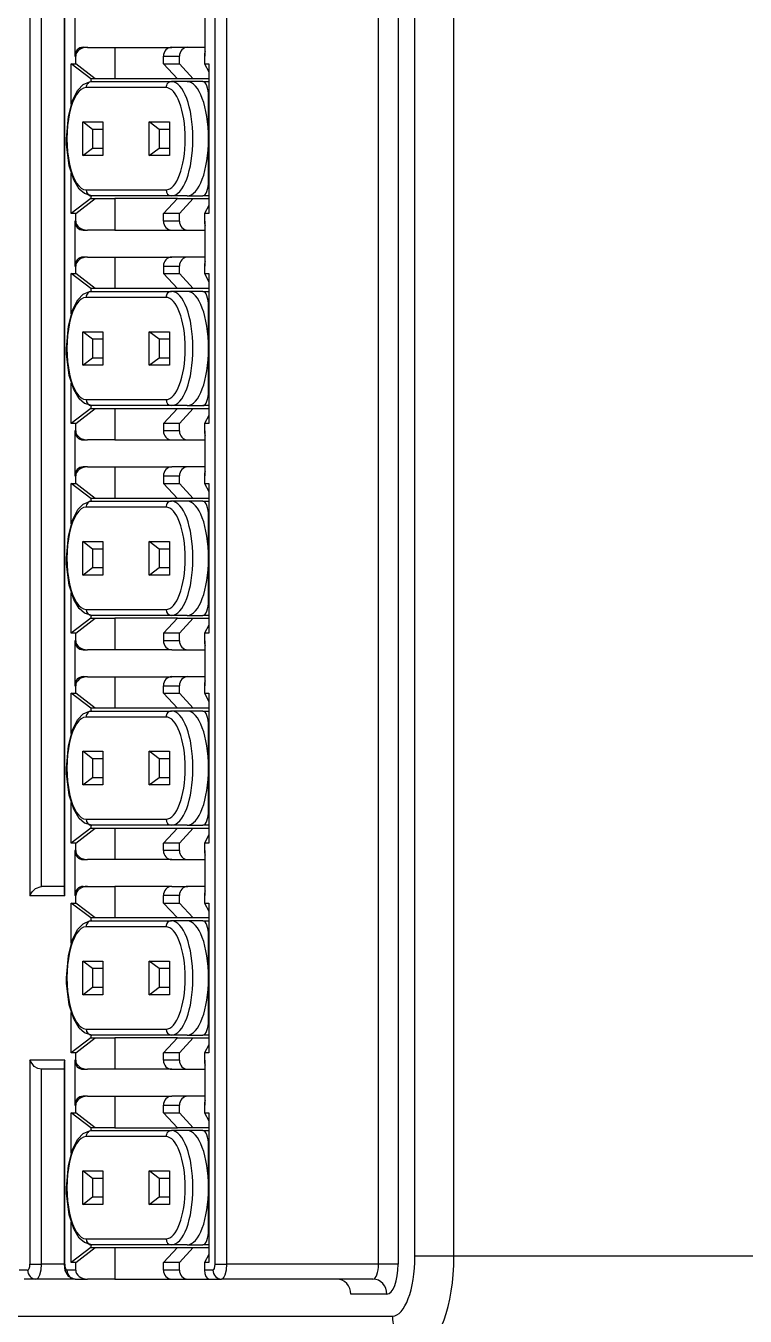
# Model space of a CAD drawing. Header units: inches. Extents: x 47316 to 59086, y 3141 to 11743.
# Drawn here: x 51908.51 to 51918.14, y 8968.81 to 8986.11 of the extents above; entities that cross this region are included whole.
import ezdxf

# ---------------------------------------------------------------- set-up
doc = ezdxf.new("R2010")
doc.units = ezdxf.units.IN
doc.header["$MEASUREMENT"] = 0
doc.layers.add('___SHELL', color=7, linetype='Continuous')

msp = doc.modelspace()

# ---------------------------------------------------------------- linework, layer by layer
at = {"layer": '___SHELL', "color": 0, "linetype": 'ByBlock', "lineweight": -2}
for p, q in [((51914.242, 8969.617), (51914.242, 9017.417)), ((51913.719, 8969.617), (51913.719, 8992.177)), ((51908.562, 8991.242), (51908.562, 8974.452)), ((51908.719, 8974.572), (51908.719, 8991.242)), ((51909.02, 8991.242), (51909.02, 8974.497)), ((51909.029, 8974.452), (51909.029, 8991.242)), ((51911.045, 8969.511), (51911.045, 8991.242)), ((51911.202, 8969.511), (51911.202, 8991.242)), ((51913.232, 8969.511), (51913.232, 8991.242)), ((51913.493, 8991.242), (51913.493, 8969.511)), ((51909.134, 8985.107), (51909.205, 8985.247)), ((51909.205, 8985.247), (51909.277, 8985.321)), ((51909.277, 8985.321), (51909.363, 8985.357)), ((51909.363, 8985.357), (51909.391, 8985.36)), ((51909.078, 8984.892), (51909.134, 8985.107)), ((51909.054, 8984.594), (51909.078, 8984.892)), ((51909.055, 8984.518), (51909.054, 8984.594)), ((51909.09, 8984.232), (51909.055, 8984.518)), ((51909.149, 8984.045), (51909.09, 8984.232)), ((51909.222, 8983.92), (51909.149, 8984.045)), ((51909.292, 8983.858), (51909.222, 8983.92)), ((51909.391, 8983.829), (51909.292, 8983.858)), ((51909.134, 8982.295), (51909.205, 8982.435)), ((51909.205, 8982.435), (51909.277, 8982.509)), ((51909.277, 8982.509), (51909.363, 8982.546)), ((51909.363, 8982.546), (51909.391, 8982.548)), ((51909.078, 8982.081), (51909.134, 8982.295)), ((51909.054, 8981.783), (51909.078, 8982.081)), ((51909.055, 8981.706), (51909.054, 8981.783)), ((51909.09, 8981.42), (51909.055, 8981.706)), ((51909.149, 8981.233), (51909.09, 8981.42)), ((51909.222, 8981.109), (51909.149, 8981.233)), ((51909.292, 8981.046), (51909.222, 8981.109)), ((51909.391, 8981.017), (51909.292, 8981.046)), ((51909.205, 8979.623), (51909.277, 8979.697)), ((51909.277, 8979.697), (51909.363, 8979.734)), ((51909.363, 8979.734), (51909.391, 8979.736)), ((51909.134, 8979.483), (51909.205, 8979.623)), ((51909.078, 8979.269), (51909.134, 8979.483)), ((51909.054, 8978.971), (51909.078, 8979.269)), ((51909.055, 8978.894), (51909.054, 8978.971)), ((51909.09, 8978.609), (51909.055, 8978.894)), ((51909.149, 8978.421), (51909.09, 8978.609)), ((51909.222, 8978.297), (51909.149, 8978.421)), ((51909.292, 8978.234), (51909.222, 8978.297)), ((51909.391, 8978.206), (51909.292, 8978.234)), ((51909.277, 8976.886), (51909.363, 8976.922)), ((51909.363, 8976.922), (51909.391, 8976.924)), ((51909.134, 8976.671), (51909.205, 8976.811)), ((51909.205, 8976.811), (51909.277, 8976.886)), ((51909.078, 8976.457), (51909.134, 8976.671)), ((51909.054, 8976.159), (51909.078, 8976.457)), ((51909.055, 8976.082), (51909.054, 8976.159)), ((51909.09, 8975.797), (51909.055, 8976.082)), ((51909.149, 8975.609), (51909.09, 8975.797)), ((51909.222, 8975.485), (51909.149, 8975.609)), ((51909.292, 8975.423), (51909.222, 8975.485)), ((51909.391, 8975.394), (51909.292, 8975.423)), ((51908.562, 8974.452), (51908.592, 8974.503)), ((51908.592, 8974.503), (51908.639, 8974.545)), ((51908.639, 8974.545), (51908.713, 8974.572)), ((51908.713, 8974.572), (51908.719, 8974.572)), ((51909.134, 8973.86), (51909.205, 8974)), ((51909.205, 8974), (51909.277, 8974.074)), ((51909.277, 8974.074), (51909.363, 8974.11)), ((51909.363, 8974.11), (51909.391, 8974.112)), ((51909.078, 8973.645), (51909.134, 8973.86)), ((51909.054, 8973.347), (51909.078, 8973.645)), ((51909.055, 8973.271), (51909.054, 8973.347)), ((51909.09, 8972.985), (51909.055, 8973.271)), ((51909.149, 8972.798), (51909.09, 8972.985)), ((51909.222, 8972.673), (51909.149, 8972.798)), ((51909.292, 8972.611), (51909.222, 8972.673)), ((51909.391, 8972.582), (51909.292, 8972.611)), ((51908.621, 8972.162), (51908.562, 8972.243)), ((51908.668, 8972.134), (51908.621, 8972.162)), ((51908.719, 8972.122), (51908.668, 8972.134)), ((51909.205, 8971.188), (51909.277, 8971.262)), ((51909.277, 8971.262), (51909.363, 8971.298)), ((51909.363, 8971.298), (51909.391, 8971.301)), ((51909.078, 8970.833), (51909.134, 8971.048)), ((51909.134, 8971.048), (51909.205, 8971.188)), ((51909.054, 8970.535), (51909.078, 8970.833)), ((51909.055, 8970.459), (51909.054, 8970.535)), ((51909.09, 8970.173), (51909.055, 8970.459)), ((51909.149, 8969.986), (51909.09, 8970.173)), ((51909.222, 8969.861), (51909.149, 8969.986)), ((51909.292, 8969.799), (51909.222, 8969.861)), ((51909.391, 8969.77), (51909.292, 8969.799)), ((51908.714, 8969.437), (51908.719, 8969.511)), ((51909.02, 8969.511), (51909.032, 8969.427)), ((51911.036, 8969.454), (51911.045, 8969.511)), ((51911.197, 8969.437), (51911.202, 8969.511)), ((51925.229, 8969.617), (51914.242, 8969.617)), ((51908.644, 8969.31), (51908.666, 8969.319)), ((51908.666, 8969.319), (51908.678, 8969.331)), ((51908.678, 8969.331), (51908.697, 8969.367)), ((51908.697, 8969.367), (51908.714, 8969.437)), ((51909.032, 8969.427), (51909.076, 8969.35)), ((51909.076, 8969.35), (51909.152, 8969.312)), ((51909.152, 8969.312), (51909.171, 8969.31)), ((51911.015, 8969.431), (51911.023, 8969.433)), ((51911.023, 8969.433), (51911.028, 8969.438)), ((51911.028, 8969.438), (51911.036, 8969.454)), ((51911.127, 8969.31), (51911.149, 8969.319)), ((51911.149, 8969.319), (51911.16, 8969.331)), ((51911.16, 8969.331), (51911.18, 8969.367)), ((51911.18, 8969.367), (51911.197, 8969.437)), ((51903.788, 8968.813), (51913.418, 8968.813))]:
    msp.add_line(p, q, dxfattribs=at)
at = {"layer": '___SHELL', "color": 0, "linetype": 'ByBlock', "lineweight": -2, "ltscale": 0.0375}
for p, q in [((51909.164, 8986.301), (51909.164, 8985.699)), ((51910.91, 8985.699), (51910.91, 8986.301)), ((51909.164, 8983.49), (51909.164, 8982.887)), ((51910.91, 8982.887), (51910.91, 8983.49)), ((51909.164, 8980.678), (51909.164, 8980.075)), ((51910.91, 8980.075), (51910.91, 8980.678)), ((51909.164, 8977.866), (51909.164, 8977.264)), ((51910.91, 8977.264), (51910.91, 8977.866)), ((51909.164, 8975.054), (51909.164, 8974.452)), ((51910.91, 8974.452), (51910.91, 8975.054)), ((51909.164, 8972.243), (51909.164, 8971.64)), ((51910.91, 8971.64), (51910.91, 8972.243))]:
    msp.add_line(p, q, dxfattribs=at)
at = {"layer": '___SHELL', "color": 0, "linetype": 'ByBlock', "lineweight": -2, "ltscale": 0.003607}
for p, q in [((51909.334, 8985.819), (51909.276, 8985.819)), ((51909.276, 8983.369), (51909.334, 8983.369)), ((51909.334, 8983.008), (51909.276, 8983.008)), ((51909.276, 8980.557), (51909.334, 8980.557)), ((51909.334, 8980.196), (51909.276, 8980.196)), ((51909.276, 8977.746), (51909.334, 8977.746)), ((51909.334, 8977.384), (51909.276, 8977.384)), ((51909.276, 8974.934), (51909.334, 8974.934)), ((51909.276, 8974.572), (51909.334, 8974.572)), ((51909.276, 8972.122), (51909.334, 8972.122)), ((51909.334, 8971.761), (51909.276, 8971.761))]:
    msp.add_line(p, q, dxfattribs=at)
at = {"layer": '___SHELL', "color": 0, "linetype": 'ByBlock', "lineweight": -2, "ltscale": 0.022781}
for p, q in [((51909.334, 8985.819), (51909.7, 8985.819)), ((51909.7, 8983.369), (51909.334, 8983.369)), ((51909.334, 8983.008), (51909.7, 8983.008)), ((51909.7, 8980.557), (51909.334, 8980.557)), ((51909.334, 8980.196), (51909.7, 8980.196)), ((51909.7, 8977.746), (51909.334, 8977.746)), ((51909.334, 8977.384), (51909.7, 8977.384)), ((51909.7, 8974.934), (51909.334, 8974.934)), ((51909.334, 8974.572), (51909.7, 8974.572)), ((51909.7, 8972.122), (51909.334, 8972.122)), ((51909.334, 8971.761), (51909.7, 8971.761)), ((51909.7, 8969.31), (51909.334, 8969.31))]:
    msp.add_line(p, q, dxfattribs=at)
at = {"layer": '___SHELL', "color": 0, "linetype": 'ByBlock', "lineweight": -2, "ltscale": 0.047519}
for p, q in [((51909.7, 8985.819), (51910.464, 8985.819)), ((51909.7, 8983.369), (51910.464, 8983.369)), ((51909.7, 8983.008), (51910.464, 8983.008)), ((51909.7, 8980.557), (51910.464, 8980.557)), ((51909.7, 8980.196), (51910.464, 8980.196)), ((51910.464, 8977.746), (51909.7, 8977.746)), ((51909.7, 8977.384), (51910.464, 8977.384)), ((51910.464, 8974.934), (51909.7, 8974.934)), ((51910.464, 8974.572), (51909.7, 8974.572)), ((51910.464, 8972.122), (51909.7, 8972.122)), ((51909.7, 8971.761), (51910.464, 8971.761)), ((51909.7, 8969.31), (51910.464, 8969.31))]:
    msp.add_line(p, q, dxfattribs=at)
at = {"layer": '___SHELL', "color": 0, "linetype": 'ByBlock', "lineweight": -2, "ltscale": 0.026251}
for p, q in [((51909.7, 8985.819), (51909.7, 8985.398)), ((51909.7, 8983.791), (51909.7, 8983.369)), ((51909.7, 8983.008), (51909.7, 8982.586)), ((51909.7, 8980.979), (51909.7, 8980.557)), ((51909.7, 8980.196), (51909.7, 8979.774)), ((51909.7, 8978.167), (51909.7, 8977.746)), ((51909.7, 8977.384), (51909.7, 8976.962)), ((51909.7, 8975.356), (51909.7, 8974.934)), ((51909.7, 8974.572), (51909.7, 8974.151)), ((51909.7, 8972.544), (51909.7, 8972.122)), ((51909.7, 8971.761), (51909.7, 8971.339)), ((51909.7, 8969.732), (51909.7, 8969.31))]:
    msp.add_line(p, q, dxfattribs=at)
at = {"layer": '___SHELL', "color": 0, "linetype": 'ByBlock', "lineweight": -2, "ltscale": 0.013251}
for p, q in [((51910.677, 8985.819), (51910.464, 8985.819)), ((51910.352, 8985.699), (51910.565, 8985.699)), ((51910.352, 8985.599), (51910.565, 8985.599)), ((51910.751, 8985.398), (51910.538, 8985.398)), ((51910.538, 8983.791), (51910.751, 8983.791)), ((51910.565, 8983.59), (51910.352, 8983.59)), ((51910.565, 8983.49), (51910.352, 8983.49)), ((51910.464, 8983.369), (51910.677, 8983.369)), ((51910.677, 8983.008), (51910.464, 8983.008)), ((51910.352, 8982.887), (51910.565, 8982.887)), ((51910.352, 8982.787), (51910.565, 8982.787)), ((51910.751, 8982.586), (51910.538, 8982.586)), ((51910.538, 8980.979), (51910.751, 8980.979)), ((51910.565, 8980.778), (51910.352, 8980.778)), ((51910.565, 8980.678), (51910.352, 8980.678)), ((51910.464, 8980.557), (51910.677, 8980.557)), ((51910.677, 8980.196), (51910.464, 8980.196)), ((51910.352, 8980.075), (51910.565, 8980.075)), ((51910.352, 8979.975), (51910.565, 8979.975)), ((51910.751, 8979.774), (51910.538, 8979.774)), ((51910.538, 8978.167), (51910.751, 8978.167)), ((51910.565, 8977.967), (51910.352, 8977.967)), ((51910.565, 8977.866), (51910.352, 8977.866)), ((51910.464, 8977.746), (51910.677, 8977.746)), ((51910.352, 8977.264), (51910.565, 8977.264)), ((51910.677, 8977.384), (51910.464, 8977.384)), ((51910.352, 8977.163), (51910.565, 8977.163)), ((51910.751, 8976.962), (51910.538, 8976.962)), ((51910.538, 8975.356), (51910.751, 8975.356)), ((51910.565, 8975.155), (51910.352, 8975.155)), ((51910.565, 8975.054), (51910.352, 8975.054)), ((51910.464, 8974.934), (51910.677, 8974.934)), ((51910.464, 8974.572), (51910.677, 8974.572)), ((51910.565, 8974.452), (51910.352, 8974.452)), ((51910.352, 8974.351), (51910.565, 8974.351)), ((51910.751, 8974.151), (51910.538, 8974.151)), ((51910.538, 8972.544), (51910.751, 8972.544)), ((51910.565, 8972.343), (51910.352, 8972.343)), ((51910.565, 8972.243), (51910.352, 8972.243)), ((51910.464, 8972.122), (51910.677, 8972.122)), ((51910.677, 8971.761), (51910.464, 8971.761)), ((51910.352, 8971.64), (51910.565, 8971.64)), ((51910.352, 8971.54), (51910.565, 8971.54)), ((51910.751, 8971.339), (51910.538, 8971.339)), ((51910.538, 8969.732), (51910.751, 8969.732)), ((51910.565, 8969.531), (51910.352, 8969.531)), ((51910.565, 8969.431), (51910.352, 8969.431)), ((51910.464, 8969.31), (51910.677, 8969.31))]:
    msp.add_line(p, q, dxfattribs=at)
at = {"layer": '___SHELL', "color": 0, "linetype": 'ByBlock', "lineweight": -2, "ltscale": 0.014523}
for p, q in [((51910.91, 8985.819), (51910.677, 8985.819)), ((51910.677, 8983.369), (51910.91, 8983.369)), ((51910.91, 8983.008), (51910.677, 8983.008)), ((51910.677, 8980.557), (51910.91, 8980.557)), ((51910.91, 8980.196), (51910.677, 8980.196)), ((51910.677, 8977.746), (51910.91, 8977.746)), ((51910.91, 8977.384), (51910.677, 8977.384)), ((51910.677, 8974.934), (51910.91, 8974.934)), ((51910.91, 8974.572), (51910.677, 8974.572)), ((51910.677, 8972.122), (51910.91, 8972.122)), ((51910.91, 8971.761), (51910.677, 8971.761))]:
    msp.add_line(p, q, dxfattribs=at)
at = {"layer": '___SHELL', "color": 0, "linetype": 'ByBlock', "lineweight": -2, "ltscale": 0.033661}
for p, q in [((51909.117, 8985.058), (51909.117, 8985.599)), ((51909.117, 8982.246), (51909.117, 8982.787)), ((51909.117, 8979.434), (51909.117, 8979.975)), ((51909.117, 8976.622), (51909.117, 8977.163)), ((51909.117, 8973.811), (51909.117, 8974.351)), ((51909.117, 8970.999), (51909.117, 8971.54))]:
    msp.add_line(p, q, dxfattribs=at)
at = {"layer": '___SHELL', "color": 0, "linetype": 'ByBlock', "lineweight": -2, "ltscale": 0.003745}
for p, q in [((51909.117, 8985.599), (51909.177, 8985.599)), ((51909.177, 8983.59), (51909.117, 8983.59)), ((51909.117, 8982.787), (51909.177, 8982.787)), ((51909.177, 8980.778), (51909.117, 8980.778)), ((51909.117, 8979.975), (51909.177, 8979.975)), ((51909.177, 8977.967), (51909.117, 8977.967)), ((51909.117, 8977.163), (51909.177, 8977.163)), ((51909.177, 8975.155), (51909.117, 8975.155)), ((51909.117, 8974.351), (51909.177, 8974.351)), ((51909.177, 8972.343), (51909.117, 8972.343)), ((51909.117, 8971.54), (51909.177, 8971.54)), ((51909.177, 8969.531), (51909.117, 8969.531))]:
    msp.add_line(p, q, dxfattribs=at)
at = {"layer": '___SHELL', "color": 0, "linetype": 'ByBlock', "lineweight": -2, "ltscale": 0.020519}
for p, q in [((51909.378, 8985.398), (51909.117, 8985.599)), ((51909.378, 8983.791), (51909.117, 8983.59)), ((51909.378, 8982.586), (51909.117, 8982.787)), ((51909.378, 8980.979), (51909.117, 8980.778)), ((51909.378, 8979.774), (51909.117, 8979.975)), ((51909.378, 8978.167), (51909.117, 8977.967)), ((51909.378, 8976.962), (51909.117, 8977.163)), ((51909.378, 8975.356), (51909.117, 8975.155)), ((51909.378, 8974.151), (51909.117, 8974.351)), ((51909.378, 8972.544), (51909.117, 8972.343)), ((51909.378, 8971.339), (51909.117, 8971.54)), ((51909.378, 8969.732), (51909.117, 8969.531))]:
    msp.add_line(p, q, dxfattribs=at)
at = {"layer": '___SHELL', "color": 0, "linetype": 'ByBlock', "lineweight": -2, "ltscale": 0.000793457}
for p, q in [((51909.164, 8985.699), (51909.177, 8985.699)), ((51909.177, 8983.49), (51909.164, 8983.49)), ((51909.164, 8982.887), (51909.177, 8982.887)), ((51909.177, 8980.678), (51909.164, 8980.678)), ((51909.164, 8980.075), (51909.177, 8980.075)), ((51909.177, 8977.866), (51909.164, 8977.866)), ((51909.164, 8977.264), (51909.177, 8977.264)), ((51909.177, 8975.054), (51909.164, 8975.054)), ((51909.177, 8974.452), (51909.164, 8974.452)), ((51909.177, 8972.243), (51909.164, 8972.243)), ((51909.164, 8971.64), (51909.177, 8971.64))]:
    msp.add_line(p, q, dxfattribs=at)
at = {"layer": '___SHELL', "color": 0, "linetype": 'ByBlock', "lineweight": -2, "ltscale": 0.00625}
for p, q in [((51909.177, 8985.599), (51909.177, 8985.699)), ((51910.352, 8985.599), (51910.352, 8985.699)), ((51910.565, 8985.599), (51910.565, 8985.699)), ((51910.9, 8985.699), (51910.9, 8985.599)), ((51909.177, 8983.49), (51909.177, 8983.59)), ((51910.352, 8983.49), (51910.352, 8983.59)), ((51910.565, 8983.49), (51910.565, 8983.59)), ((51910.9, 8983.59), (51910.9, 8983.49)), ((51909.177, 8982.787), (51909.177, 8982.887)), ((51910.352, 8982.887), (51910.352, 8982.787)), ((51910.565, 8982.787), (51910.565, 8982.887)), ((51910.9, 8982.887), (51910.9, 8982.787)), ((51909.177, 8980.678), (51909.177, 8980.778)), ((51910.352, 8980.778), (51910.352, 8980.678)), ((51910.565, 8980.678), (51910.565, 8980.778)), ((51910.9, 8980.778), (51910.9, 8980.678)), ((51909.177, 8979.975), (51909.177, 8980.075)), ((51910.352, 8980.075), (51910.352, 8979.975)), ((51910.565, 8979.975), (51910.565, 8980.075)), ((51910.9, 8980.075), (51910.9, 8979.975)), ((51909.177, 8977.866), (51909.177, 8977.967)), ((51910.352, 8977.967), (51910.352, 8977.866)), ((51910.565, 8977.866), (51910.565, 8977.967)), ((51910.9, 8977.967), (51910.9, 8977.866)), ((51909.177, 8977.163), (51909.177, 8977.264)), ((51910.352, 8977.163), (51910.352, 8977.264)), ((51910.565, 8977.163), (51910.565, 8977.264)), ((51910.9, 8977.264), (51910.9, 8977.163)), ((51909.177, 8975.054), (51909.177, 8975.155)), ((51910.352, 8975.054), (51910.352, 8975.155)), ((51910.565, 8975.054), (51910.565, 8975.155)), ((51910.9, 8975.155), (51910.9, 8975.054)), ((51909.177, 8974.351), (51909.177, 8974.452)), ((51910.352, 8974.351), (51910.352, 8974.452)), ((51910.565, 8974.351), (51910.565, 8974.452)), ((51910.9, 8974.452), (51910.9, 8974.351)), ((51909.177, 8972.243), (51909.177, 8972.343)), ((51910.352, 8972.243), (51910.352, 8972.343)), ((51910.565, 8972.243), (51910.565, 8972.343)), ((51910.9, 8972.343), (51910.9, 8972.243)), ((51909.177, 8971.54), (51909.177, 8971.64)), ((51910.352, 8971.54), (51910.352, 8971.64)), ((51910.565, 8971.54), (51910.565, 8971.64)), ((51910.9, 8971.64), (51910.9, 8971.54)), ((51909.177, 8969.431), (51909.177, 8969.531)), ((51910.352, 8969.431), (51910.352, 8969.531)), ((51910.565, 8969.431), (51910.565, 8969.531)), ((51910.9, 8969.531), (51910.9, 8969.431))]:
    msp.add_line(p, q, dxfattribs=at)
at = {"layer": '___SHELL', "color": 0, "linetype": 'ByBlock', "lineweight": -2, "ltscale": 0.020521}
for p, q in [((51909.439, 8985.398), (51909.177, 8985.599)), ((51909.177, 8983.59), (51909.439, 8983.791)), ((51909.439, 8982.586), (51909.177, 8982.787)), ((51909.177, 8980.778), (51909.439, 8980.979)), ((51909.439, 8979.774), (51909.177, 8979.975)), ((51909.177, 8977.967), (51909.439, 8978.167)), ((51909.439, 8976.962), (51909.177, 8977.163)), ((51909.177, 8975.155), (51909.439, 8975.356)), ((51909.439, 8974.151), (51909.177, 8974.351)), ((51909.177, 8972.343), (51909.439, 8972.544)), ((51909.439, 8971.339), (51909.177, 8971.54)), ((51909.177, 8969.531), (51909.439, 8969.732))]:
    msp.add_line(p, q, dxfattribs=at)
at = {"layer": '___SHELL', "color": 0, "linetype": 'ByBlock', "lineweight": -2, "ltscale": 0.017047}
for p, q in [((51910.538, 8985.398), (51910.352, 8985.599)), ((51910.565, 8985.599), (51910.751, 8985.398)), ((51910.352, 8983.59), (51910.538, 8983.791)), ((51910.751, 8983.791), (51910.565, 8983.59)), ((51910.538, 8982.586), (51910.352, 8982.787)), ((51910.565, 8982.787), (51910.751, 8982.586)), ((51910.352, 8980.778), (51910.538, 8980.979)), ((51910.751, 8980.979), (51910.565, 8980.778)), ((51910.352, 8979.975), (51910.538, 8979.774)), ((51910.565, 8979.975), (51910.751, 8979.774)), ((51910.352, 8977.967), (51910.538, 8978.167)), ((51910.751, 8978.167), (51910.565, 8977.967)), ((51910.352, 8977.163), (51910.538, 8976.962)), ((51910.565, 8977.163), (51910.751, 8976.962)), ((51910.538, 8975.356), (51910.352, 8975.155)), ((51910.751, 8975.356), (51910.565, 8975.155)), ((51910.538, 8974.151), (51910.352, 8974.351)), ((51910.565, 8974.351), (51910.751, 8974.151)), ((51910.538, 8972.544), (51910.352, 8972.343)), ((51910.751, 8972.544), (51910.565, 8972.343)), ((51910.352, 8971.54), (51910.538, 8971.339)), ((51910.565, 8971.54), (51910.751, 8971.339)), ((51910.352, 8969.531), (51910.538, 8969.732)), ((51910.751, 8969.732), (51910.565, 8969.531))]:
    msp.add_line(p, q, dxfattribs=at)
at = {"layer": '___SHELL', "color": 0, "linetype": 'ByBlock', "lineweight": -2, "ltscale": 0.0006073}
for p, q in [((51910.9, 8985.699), (51910.91, 8985.699)), ((51910.91, 8983.49), (51910.9, 8983.49)), ((51910.9, 8982.887), (51910.91, 8982.887)), ((51910.91, 8980.678), (51910.9, 8980.678)), ((51910.9, 8980.075), (51910.91, 8980.075)), ((51910.91, 8977.866), (51910.9, 8977.866)), ((51910.9, 8977.264), (51910.91, 8977.264)), ((51910.91, 8975.054), (51910.9, 8975.054)), ((51910.9, 8974.452), (51910.91, 8974.452)), ((51910.91, 8972.243), (51910.9, 8972.243)), ((51910.9, 8971.64), (51910.91, 8971.64))]:
    msp.add_line(p, q, dxfattribs=at)
at = {"layer": '___SHELL', "color": 0, "linetype": 'ByBlock', "lineweight": -2, "ltscale": 0.003748}
for p, q in [((51910.9, 8985.599), (51910.96, 8985.599)), ((51909.439, 8985.398), (51909.378, 8985.398)), ((51909.378, 8983.791), (51909.439, 8983.791)), ((51910.96, 8983.59), (51910.9, 8983.59)), ((51910.9, 8982.787), (51910.96, 8982.787)), ((51909.439, 8982.586), (51909.378, 8982.586)), ((51909.378, 8980.979), (51909.439, 8980.979)), ((51910.96, 8980.778), (51910.9, 8980.778)), ((51910.9, 8979.975), (51910.96, 8979.975)), ((51909.439, 8979.774), (51909.378, 8979.774)), ((51909.378, 8978.167), (51909.439, 8978.167)), ((51910.96, 8977.967), (51910.9, 8977.967)), ((51910.9, 8977.163), (51910.96, 8977.163)), ((51909.439, 8976.962), (51909.378, 8976.962)), ((51909.378, 8975.356), (51909.439, 8975.356)), ((51910.96, 8975.155), (51910.9, 8975.155)), ((51910.9, 8974.351), (51910.96, 8974.351)), ((51909.439, 8974.151), (51909.378, 8974.151)), ((51909.378, 8972.544), (51909.439, 8972.544)), ((51910.96, 8972.343), (51910.9, 8972.343)), ((51910.9, 8971.54), (51910.96, 8971.54)), ((51909.439, 8971.339), (51909.378, 8971.339)), ((51909.378, 8969.732), (51909.439, 8969.732)), ((51910.96, 8969.531), (51910.9, 8969.531))]:
    msp.add_line(p, q, dxfattribs=at)
at = {"layer": '___SHELL', "color": 0, "linetype": 'ByBlock', "lineweight": -2, "ltscale": 0.007745}
for p, q in [((51910.9, 8985.599), (51910.96, 8985.49)), ((51910.96, 8983.699), (51910.9, 8983.59)), ((51910.9, 8982.787), (51910.96, 8982.678)), ((51910.96, 8980.887), (51910.9, 8980.778)), ((51910.9, 8979.975), (51910.96, 8979.866)), ((51910.96, 8978.075), (51910.9, 8977.967)), ((51910.9, 8977.163), (51910.96, 8977.054)), ((51910.96, 8975.264), (51910.9, 8975.155)), ((51910.9, 8974.351), (51910.96, 8974.242)), ((51910.96, 8972.452), (51910.9, 8972.343)), ((51910.9, 8971.54), (51910.96, 8971.431)), ((51910.96, 8969.64), (51910.9, 8969.531))]:
    msp.add_line(p, q, dxfattribs=at)
at = {"layer": '___SHELL', "color": 0, "linetype": 'ByBlock', "lineweight": -2, "ltscale": 0.125}
for p, q in [((51910.96, 8985.599), (51910.96, 8983.59)), ((51910.96, 8982.787), (51910.96, 8980.778)), ((51910.96, 8979.975), (51910.96, 8977.967)), ((51910.96, 8977.163), (51910.96, 8975.155)), ((51910.96, 8974.351), (51910.96, 8972.343)), ((51910.96, 8971.54), (51910.96, 8969.531))]:
    msp.add_line(p, q, dxfattribs=at)
at = {"layer": '___SHELL', "color": 0, "linetype": 'ByBlock', "lineweight": -2, "ltscale": 0.002469}
for p, q in [((51909.378, 8985.398), (51909.378, 8985.358)), ((51909.378, 8982.586), (51909.378, 8982.546)), ((51909.378, 8979.774), (51909.378, 8979.734)), ((51909.378, 8976.962), (51909.378, 8976.923)), ((51909.378, 8974.151), (51909.378, 8974.111)), ((51909.378, 8971.339), (51909.378, 8971.299))]:
    msp.add_line(p, q, dxfattribs=at)
at = {"layer": '___SHELL', "color": 0, "linetype": 'ByBlock', "lineweight": -2, "ltscale": 0.016272}
for p, q in [((51909.7, 8985.398), (51909.439, 8985.398)), ((51909.439, 8983.791), (51909.7, 8983.791)), ((51909.7, 8982.586), (51909.439, 8982.586)), ((51909.439, 8980.979), (51909.7, 8980.979)), ((51909.7, 8979.774), (51909.439, 8979.774)), ((51909.439, 8978.167), (51909.7, 8978.167)), ((51909.7, 8976.962), (51909.439, 8976.962)), ((51909.439, 8975.356), (51909.7, 8975.356)), ((51909.7, 8974.151), (51909.439, 8974.151)), ((51909.439, 8972.544), (51909.7, 8972.544)), ((51909.7, 8971.339), (51909.439, 8971.339)), ((51909.439, 8969.732), (51909.7, 8969.732)), ((51913.493, 8969.511), (51913.232, 8969.511))]:
    msp.add_line(p, q, dxfattribs=at)
at = {"layer": '___SHELL', "color": 0, "linetype": 'ByBlock', "lineweight": -2, "ltscale": 0.052155}
for p, q in [((51910.538, 8985.398), (51909.7, 8985.398)), ((51910.538, 8983.791), (51909.7, 8983.791)), ((51910.538, 8982.586), (51909.7, 8982.586)), ((51909.7, 8980.979), (51910.538, 8980.979)), ((51910.538, 8979.774), (51909.7, 8979.774)), ((51910.538, 8978.167), (51909.7, 8978.167)), ((51910.538, 8976.962), (51909.7, 8976.962)), ((51909.7, 8975.356), (51910.538, 8975.356)), ((51910.538, 8974.151), (51909.7, 8974.151)), ((51910.538, 8972.544), (51909.7, 8972.544)), ((51909.7, 8971.339), (51910.538, 8971.339)), ((51909.7, 8969.732), (51910.538, 8969.732))]:
    msp.add_line(p, q, dxfattribs=at)
at = {"layer": '___SHELL', "color": 0, "linetype": 'ByBlock', "lineweight": -2, "ltscale": 0.013028}
for p, q in [((51910.96, 8985.398), (51910.751, 8985.398)), ((51910.751, 8983.791), (51910.96, 8983.791)), ((51910.96, 8982.586), (51910.751, 8982.586)), ((51910.751, 8980.979), (51910.96, 8980.979)), ((51910.96, 8979.774), (51910.751, 8979.774)), ((51910.751, 8978.167), (51910.96, 8978.167)), ((51910.96, 8976.962), (51910.751, 8976.962)), ((51910.751, 8975.356), (51910.96, 8975.356)), ((51910.96, 8974.151), (51910.751, 8974.151)), ((51910.751, 8972.544), (51910.96, 8972.544)), ((51910.96, 8971.339), (51910.751, 8971.339)), ((51910.751, 8969.732), (51910.96, 8969.732))]:
    msp.add_line(p, q, dxfattribs=at)
at = {"layer": '___SHELL', "color": 0, "linetype": 'ByBlock', "lineweight": -2, "ltscale": 0.066586}
for p, q in [((51910.386, 8985.279), (51909.316, 8985.279)), ((51909.391, 8985.36), (51910.46, 8985.36)), ((51909.316, 8983.909), (51910.386, 8983.909)), ((51910.46, 8983.829), (51909.391, 8983.829)), ((51910.386, 8982.467), (51909.316, 8982.467)), ((51909.391, 8982.548), (51910.46, 8982.548)), ((51909.316, 8981.098), (51910.386, 8981.098)), ((51910.46, 8981.017), (51909.391, 8981.017)), ((51909.391, 8979.736), (51910.46, 8979.736)), ((51910.386, 8979.656), (51909.316, 8979.656)), ((51909.316, 8978.286), (51910.386, 8978.286)), ((51910.46, 8978.206), (51909.391, 8978.206)), ((51909.391, 8976.924), (51910.46, 8976.924)), ((51910.386, 8976.844), (51909.316, 8976.844)), ((51909.316, 8975.474), (51910.386, 8975.474)), ((51910.46, 8975.394), (51909.391, 8975.394)), ((51910.386, 8974.032), (51909.316, 8974.032)), ((51909.391, 8974.112), (51910.46, 8974.112)), ((51909.316, 8972.662), (51910.386, 8972.662)), ((51910.46, 8972.582), (51909.391, 8972.582)), ((51910.386, 8971.22), (51909.316, 8971.22)), ((51909.391, 8971.301), (51910.46, 8971.301)), ((51909.316, 8969.85), (51910.386, 8969.85)), ((51910.46, 8969.77), (51909.391, 8969.77))]:
    msp.add_line(p, q, dxfattribs=at)
at = {"layer": '___SHELL', "color": 0, "linetype": 'ByBlock', "lineweight": -2, "ltscale": 0.000180054}
for p, q in [((51909.391, 8985.36), (51909.388, 8985.36)), ((51909.388, 8983.829), (51909.391, 8983.829)), ((51909.391, 8982.548), (51909.388, 8982.548))]:
    msp.add_line(p, q, dxfattribs=at)
at = {"layer": '___SHELL', "color": 0, "linetype": 'ByBlock', "lineweight": -2, "ltscale": 0.012979}
for p, q in [((51910.669, 8985.36), (51910.46, 8985.36)), ((51910.669, 8983.829), (51910.46, 8983.829)), ((51910.669, 8982.548), (51910.46, 8982.548)), ((51910.669, 8981.017), (51910.46, 8981.017)), ((51910.669, 8979.736), (51910.46, 8979.736)), ((51910.669, 8978.206), (51910.46, 8978.206)), ((51910.669, 8976.924), (51910.46, 8976.924)), ((51910.669, 8975.394), (51910.46, 8975.394)), ((51910.669, 8974.112), (51910.46, 8974.112)), ((51910.669, 8972.582), (51910.46, 8972.582)), ((51910.669, 8971.301), (51910.46, 8971.301)), ((51910.669, 8969.77), (51910.46, 8969.77))]:
    msp.add_line(p, q, dxfattribs=at)
at = {"layer": '___SHELL', "color": 0, "linetype": 'ByBlock', "lineweight": -2, "ltscale": 0.013159}
for p, q in [((51910.88, 8985.36), (51910.669, 8985.36)), ((51910.669, 8983.829), (51910.88, 8983.829)), ((51910.88, 8982.548), (51910.669, 8982.548)), ((51910.669, 8981.017), (51910.88, 8981.017)), ((51910.88, 8979.736), (51910.669, 8979.736)), ((51910.669, 8978.206), (51910.88, 8978.206)), ((51910.88, 8976.924), (51910.669, 8976.924)), ((51910.669, 8975.394), (51910.88, 8975.394)), ((51910.88, 8974.112), (51910.669, 8974.112)), ((51910.669, 8972.582), (51910.88, 8972.582)), ((51910.88, 8971.301), (51910.669, 8971.301)), ((51910.669, 8969.77), (51910.88, 8969.77))]:
    msp.add_line(p, q, dxfattribs=at)
at = {"layer": '___SHELL', "color": 0, "linetype": 'ByBlock', "lineweight": -2, "ltscale": 0.004977}
for p, q in [((51910.88, 8985.36), (51910.96, 8985.36)), ((51910.96, 8983.829), (51910.88, 8983.829)), ((51910.88, 8982.548), (51910.96, 8982.548)), ((51910.96, 8981.017), (51910.88, 8981.017)), ((51910.88, 8979.736), (51910.96, 8979.736)), ((51910.96, 8978.206), (51910.88, 8978.206)), ((51910.88, 8976.924), (51910.96, 8976.924)), ((51910.96, 8975.394), (51910.88, 8975.394)), ((51910.88, 8974.112), (51910.96, 8974.112)), ((51910.96, 8972.582), (51910.88, 8972.582)), ((51910.88, 8971.301), (51910.96, 8971.301)), ((51910.96, 8969.77), (51910.88, 8969.77))]:
    msp.add_line(p, q, dxfattribs=at)
at = {"layer": '___SHELL', "color": 0, "linetype": 'ByBlock', "lineweight": -2, "ltscale": 0.035126}
for p, q in [((51910.956, 8984.594), (51910.956, 8985.159)), ((51910.956, 8984.03), (51910.956, 8984.594)), ((51910.956, 8981.783), (51910.956, 8982.347)), ((51910.956, 8981.218), (51910.956, 8981.783)), ((51910.956, 8978.971), (51910.956, 8979.535)), ((51910.956, 8978.406), (51910.956, 8978.971)), ((51910.956, 8976.159), (51910.956, 8976.723)), ((51910.956, 8975.595), (51910.956, 8976.159)), ((51910.956, 8973.347), (51910.956, 8973.912)), ((51910.956, 8972.783), (51910.956, 8973.347)), ((51910.956, 8970.535), (51910.956, 8971.1)), ((51910.956, 8969.971), (51910.956, 8970.535))]:
    msp.add_line(p, q, dxfattribs=at)
at = {"layer": '___SHELL', "color": 0, "linetype": 'ByBlock', "lineweight": -2, "ltscale": 0.000296021}
for p, q in [((51910.956, 8985.159), (51910.96, 8985.159)), ((51910.956, 8984.03), (51910.96, 8984.03)), ((51910.956, 8982.347), (51910.96, 8982.347)), ((51910.956, 8981.218), (51910.96, 8981.218)), ((51910.956, 8979.535), (51910.96, 8979.535)), ((51910.956, 8978.406), (51910.96, 8978.406)), ((51910.956, 8976.723), (51910.96, 8976.723)), ((51910.956, 8975.595), (51910.96, 8975.595)), ((51910.956, 8973.912), (51910.96, 8973.912)), ((51910.956, 8972.783), (51910.96, 8972.783)), ((51910.956, 8971.1), (51910.96, 8971.1)), ((51910.956, 8969.971), (51910.96, 8969.971))]:
    msp.add_line(p, q, dxfattribs=at)
at = {"layer": '___SHELL', "color": 0, "linetype": 'ByBlock', "lineweight": -2, "ltscale": 0.028}
for p, q in [((51909.27, 8984.369), (51909.27, 8984.819)), ((51909.541, 8984.819), (51909.541, 8984.369)), ((51910.161, 8984.369), (51910.161, 8984.819)), ((51910.432, 8984.819), (51910.432, 8984.369)), ((51909.27, 8981.558), (51909.27, 8982.007)), ((51909.541, 8982.007), (51909.541, 8981.558)), ((51910.161, 8981.558), (51910.161, 8982.007)), ((51910.432, 8982.007), (51910.432, 8981.558)), ((51909.27, 8978.746), (51909.27, 8979.196)), ((51909.541, 8979.196), (51909.541, 8978.746)), ((51910.161, 8978.746), (51910.161, 8979.196)), ((51910.432, 8979.196), (51910.432, 8978.746)), ((51909.27, 8975.934), (51909.27, 8976.384)), ((51909.541, 8976.384), (51909.541, 8975.934)), ((51910.161, 8975.934), (51910.161, 8976.384)), ((51910.432, 8976.384), (51910.432, 8975.934)), ((51909.27, 8973.122), (51909.27, 8973.572)), ((51909.541, 8973.572), (51909.541, 8973.122)), ((51910.161, 8973.122), (51910.161, 8973.572)), ((51910.432, 8973.572), (51910.432, 8973.122)), ((51909.27, 8970.31), (51909.27, 8970.76)), ((51909.541, 8970.76), (51909.541, 8970.31)), ((51910.161, 8970.31), (51910.161, 8970.76)), ((51910.432, 8970.76), (51910.432, 8970.31))]:
    msp.add_line(p, q, dxfattribs=at)
at = {"layer": '___SHELL', "color": 0, "linetype": 'ByBlock', "lineweight": -2, "ltscale": 0.016855}
for p, q in [((51909.27, 8984.819), (51909.541, 8984.819)), ((51909.541, 8984.369), (51909.27, 8984.369)), ((51909.27, 8982.007), (51909.541, 8982.007)), ((51909.541, 8981.558), (51909.27, 8981.558)), ((51909.27, 8979.196), (51909.541, 8979.196)), ((51909.541, 8978.746), (51909.27, 8978.746)), ((51909.27, 8976.384), (51909.541, 8976.384)), ((51909.541, 8975.934), (51909.27, 8975.934)), ((51909.27, 8973.572), (51909.541, 8973.572)), ((51909.541, 8973.122), (51909.27, 8973.122))]:
    msp.add_line(p, q, dxfattribs=at)
at = {"layer": '___SHELL', "color": 0, "linetype": 'ByBlock', "lineweight": -2, "ltscale": 0.010259}
for p, q in [((51909.401, 8984.719), (51909.27, 8984.819)), ((51910.292, 8984.719), (51910.161, 8984.819)), ((51909.27, 8984.369), (51909.401, 8984.47)), ((51910.161, 8984.369), (51910.292, 8984.47)), ((51909.401, 8981.907), (51909.27, 8982.007)), ((51910.292, 8981.907), (51910.161, 8982.007)), ((51909.27, 8981.558), (51909.401, 8981.658)), ((51910.161, 8981.558), (51910.292, 8981.658)), ((51909.401, 8979.095), (51909.27, 8979.196)), ((51910.292, 8979.095), (51910.161, 8979.196)), ((51909.27, 8978.746), (51909.401, 8978.846)), ((51910.161, 8978.746), (51910.292, 8978.846)), ((51909.401, 8976.283), (51909.27, 8976.384)), ((51910.292, 8976.283), (51910.161, 8976.384)), ((51909.27, 8975.934), (51909.401, 8976.034)), ((51910.161, 8975.934), (51910.292, 8976.034)), ((51909.401, 8973.472), (51909.27, 8973.572)), ((51910.292, 8973.472), (51910.161, 8973.572)), ((51909.27, 8973.122), (51909.401, 8973.223)), ((51910.161, 8973.122), (51910.292, 8973.223)), ((51909.401, 8970.66), (51909.27, 8970.76)), ((51910.292, 8970.66), (51910.161, 8970.76)), ((51909.27, 8970.31), (51909.401, 8970.411)), ((51910.161, 8970.31), (51910.292, 8970.411))]:
    msp.add_line(p, q, dxfattribs=at)
at = {"layer": '___SHELL', "color": 0, "linetype": 'ByBlock', "lineweight": -2, "ltscale": 0.0155}
for p, q in [((51909.401, 8984.719), (51909.401, 8984.47)), ((51910.292, 8984.719), (51910.292, 8984.47)), ((51909.401, 8981.907), (51909.401, 8981.658)), ((51910.292, 8981.907), (51910.292, 8981.658)), ((51909.401, 8979.095), (51909.401, 8978.846)), ((51910.292, 8979.095), (51910.292, 8978.846)), ((51909.401, 8976.283), (51909.401, 8976.034)), ((51910.292, 8976.283), (51910.292, 8976.034)), ((51909.401, 8973.472), (51909.401, 8973.223)), ((51910.292, 8973.472), (51910.292, 8973.223)), ((51909.401, 8970.66), (51909.401, 8970.411)), ((51910.292, 8970.66), (51910.292, 8970.411))]:
    msp.add_line(p, q, dxfattribs=at)
at = {"layer": '___SHELL', "color": 0, "linetype": 'ByBlock', "lineweight": -2, "ltscale": 0.008719}
for p, q in [((51909.541, 8984.719), (51909.401, 8984.719)), ((51909.401, 8984.47), (51909.541, 8984.47)), ((51909.541, 8981.907), (51909.401, 8981.907)), ((51909.401, 8981.658), (51909.541, 8981.658)), ((51909.541, 8979.095), (51909.401, 8979.095)), ((51909.401, 8978.846), (51909.541, 8978.846)), ((51909.541, 8976.283), (51909.401, 8976.283)), ((51909.401, 8976.034), (51909.541, 8976.034)), ((51909.541, 8973.472), (51909.401, 8973.472)), ((51909.401, 8973.223), (51909.541, 8973.223))]:
    msp.add_line(p, q, dxfattribs=at)
at = {"layer": '___SHELL', "color": 0, "linetype": 'ByBlock', "lineweight": -2, "ltscale": 0.016858}
for p, q in [((51910.161, 8984.819), (51910.432, 8984.819)), ((51910.432, 8984.369), (51910.161, 8984.369)), ((51910.161, 8982.007), (51910.432, 8982.007)), ((51910.432, 8981.558), (51910.161, 8981.558)), ((51910.161, 8979.196), (51910.432, 8979.196)), ((51910.432, 8978.746), (51910.161, 8978.746)), ((51910.161, 8976.384), (51910.432, 8976.384)), ((51910.432, 8975.934), (51910.161, 8975.934)), ((51910.161, 8973.572), (51910.432, 8973.572)), ((51910.432, 8973.122), (51910.161, 8973.122)), ((51909.27, 8970.76), (51909.541, 8970.76)), ((51910.161, 8970.76), (51910.432, 8970.76)), ((51909.541, 8970.31), (51909.27, 8970.31)), ((51910.432, 8970.31), (51910.161, 8970.31))]:
    msp.add_line(p, q, dxfattribs=at)
at = {"layer": '___SHELL', "color": 0, "linetype": 'ByBlock', "lineweight": -2, "ltscale": 0.008722}
for p, q in [((51910.432, 8984.719), (51910.292, 8984.719)), ((51910.292, 8984.47), (51910.432, 8984.47)), ((51910.432, 8981.907), (51910.292, 8981.907)), ((51910.292, 8981.658), (51910.432, 8981.658)), ((51910.432, 8979.095), (51910.292, 8979.095)), ((51910.292, 8978.846), (51910.432, 8978.846)), ((51910.432, 8976.283), (51910.292, 8976.283)), ((51910.292, 8976.034), (51910.432, 8976.034)), ((51910.432, 8973.472), (51910.292, 8973.472)), ((51910.292, 8973.223), (51910.432, 8973.223)), ((51909.541, 8970.66), (51909.401, 8970.66)), ((51910.432, 8970.66), (51910.292, 8970.66)), ((51909.401, 8970.411), (51909.541, 8970.411)), ((51910.292, 8970.411), (51910.432, 8970.411))]:
    msp.add_line(p, q, dxfattribs=at)
at = {"layer": '___SHELL', "color": 0, "linetype": 'ByBlock', "lineweight": -2, "ltscale": 0.033664}
for p, q in [((51909.117, 8983.59), (51909.117, 8984.131)), ((51909.117, 8980.778), (51909.117, 8981.319))]:
    msp.add_line(p, q, dxfattribs=at)
at = {"layer": '___SHELL', "color": 0, "linetype": 'ByBlock', "lineweight": -2, "ltscale": 0.002402}
for p, q in [((51909.378, 8983.83), (51909.378, 8983.791)), ((51909.378, 8981.018), (51909.378, 8980.979)), ((51909.378, 8978.206), (51909.378, 8978.167)), ((51909.378, 8975.394), (51909.378, 8975.356)), ((51909.378, 8972.582), (51909.378, 8972.544)), ((51909.378, 8969.771), (51909.378, 8969.732))]:
    msp.add_line(p, q, dxfattribs=at)
at = {"layer": '___SHELL', "color": 0, "linetype": 'ByBlock', "lineweight": -2, "ltscale": 0.000177002}
for p, q in [((51909.388, 8981.017), (51909.391, 8981.017)), ((51909.391, 8979.736), (51909.388, 8979.736)), ((51909.388, 8978.206), (51909.391, 8978.206)), ((51909.391, 8976.924), (51909.388, 8976.924)), ((51909.388, 8975.394), (51909.391, 8975.394)), ((51909.391, 8974.112), (51909.388, 8974.112)), ((51909.388, 8972.582), (51909.391, 8972.582)), ((51909.391, 8971.301), (51909.388, 8971.301)), ((51909.388, 8969.77), (51909.391, 8969.77))]:
    msp.add_line(p, q, dxfattribs=at)
at = {"layer": '___SHELL', "color": 0, "linetype": 'ByBlock', "lineweight": -2, "ltscale": 0.033667}
for p, q in [((51909.117, 8977.967), (51909.117, 8978.507)), ((51909.117, 8975.155), (51909.117, 8975.696)), ((51909.117, 8972.343), (51909.117, 8972.884)), ((51909.117, 8969.531), (51909.117, 8970.072))]:
    msp.add_line(p, q, dxfattribs=at)
at = {"layer": '___SHELL', "color": 0, "linetype": 'ByBlock', "lineweight": -2, "ltscale": 0.018723}
for p, q in [((51909.02, 8974.572), (51908.719, 8974.572)), ((51909.02, 8972.122), (51908.719, 8972.122))]:
    msp.add_line(p, q, dxfattribs=at)
at = {"layer": '___SHELL', "color": 0, "linetype": 'ByBlock', "lineweight": -2, "ltscale": 0.029034}
for p, q in [((51908.562, 8974.452), (51909.029, 8974.452)), ((51909.029, 8972.243), (51908.562, 8972.243))]:
    msp.add_line(p, q, dxfattribs=at)
at = {"layer": '___SHELL', "color": 0, "linetype": 'ByBlock', "lineweight": -2, "ltscale": 0.170001}
for p, q in [((51908.562, 8972.243), (51908.562, 8969.511)), ((51909.029, 8969.511), (51909.029, 8972.243))]:
    msp.add_line(p, q, dxfattribs=at)
at = {"layer": '___SHELL', "color": 0, "linetype": 'ByBlock', "lineweight": -2, "ltscale": 0.1625}
msp.add_line((51908.719, 8969.511), (51908.719, 8972.122), dxfattribs=at)
at = {"layer": '___SHELL', "color": 0, "linetype": 'ByBlock', "lineweight": -2, "ltscale": 0.167187}
msp.add_line((51909.02, 8972.197), (51909.02, 8969.511), dxfattribs=at)
at = {"layer": '___SHELL', "color": 0, "linetype": 'ByBlock', "lineweight": -2, "ltscale": 0.009766}
for p, q in [((51908.562, 8969.511), (51908.719, 8969.511)), ((51911.045, 8969.511), (51911.202, 8969.511))]:
    msp.add_line(p, q, dxfattribs=at)
at = {"layer": '___SHELL', "color": 0, "linetype": 'ByBlock', "lineweight": -2, "ltscale": 0.018719}
msp.add_line((51909.02, 8969.511), (51908.719, 8969.511), dxfattribs=at)
at = {"layer": '___SHELL', "color": 0, "linetype": 'ByBlock', "lineweight": -2, "ltscale": 0.000546265}
msp.add_line((51909.029, 8969.511), (51909.02, 8969.511), dxfattribs=at)
at = {"layer": '___SHELL', "color": 0, "linetype": 'ByBlock', "lineweight": -2, "ltscale": 0.126328}
msp.add_line((51913.232, 8969.511), (51911.202, 8969.511), dxfattribs=at)
at = {"layer": '___SHELL', "color": 0, "linetype": 'ByBlock', "lineweight": -2, "ltscale": 0.032547}
msp.add_line((51914.242, 8969.617), (51913.719, 8969.617), dxfattribs=at)
at = {"layer": '___SHELL', "color": 0, "linetype": 'ByBlock', "lineweight": -2, "ltscale": 0.007166}
for p, q in [((51908.532, 8969.431), (51908.417, 8969.431)), ((51911.015, 8969.431), (51910.9, 8969.431))]:
    msp.add_line(p, q, dxfattribs=at)
at = {"layer": '___SHELL', "color": 0, "linetype": 'ByBlock', "lineweight": -2, "ltscale": 0.009973}
for p, q in [((51908.644, 8969.31), (51908.484, 8969.31)), ((51910.967, 8969.31), (51911.127, 8969.31))]:
    msp.add_line(p, q, dxfattribs=at)
at = {"layer": '___SHELL', "color": 0, "linetype": 'ByBlock', "lineweight": -2, "ltscale": 0.032751}
msp.add_line((51909.17, 8969.31), (51908.644, 8969.31), dxfattribs=at)
at = {"layer": '___SHELL', "color": 0, "linetype": 'ByBlock', "lineweight": -2, "ltscale": 0.007352}
msp.add_line((51909.177, 8969.431), (51909.059, 8969.431), dxfattribs=at)
at = {"layer": '___SHELL', "color": 0, "linetype": 'ByBlock', "lineweight": -2, "ltscale": 0.010162}
msp.add_line((51909.171, 8969.31), (51909.334, 8969.31), dxfattribs=at)
at = {"layer": '___SHELL', "color": 0, "linetype": 'ByBlock', "lineweight": -2, "ltscale": 0.01806}
msp.add_line((51910.677, 8969.31), (51910.967, 8969.31), dxfattribs=at)
at = {"layer": '___SHELL', "color": 0, "linetype": 'ByBlock', "lineweight": -2, "ltscale": 0.126331}
msp.add_line((51913.157, 8969.31), (51911.127, 8969.31), dxfattribs=at)
at = {"layer": '___SHELL', "color": 0, "linetype": 'ByBlock', "lineweight": -2, "ltscale": 0.029968}
msp.add_line((51913.343, 8969.109), (51912.861, 8969.109), dxfattribs=at)
at = {"layer": '___SHELL', "color": 0, "linetype": 'ByBlock', "lineweight": -2}
for centre, radius, start, end in [((51911.097, 8985.701), 0.197, 161.8304, 180.6067), ((51911.097, 8983.488), 0.197, 179.4083, 198.1801), ((51911.097, 8982.889), 0.197, 161.8169, 180.5968), ((51911.097, 8980.676), 0.197, 179.4083, 198.1801), ((51911.097, 8980.077), 0.197, 161.8304, 180.6067), ((51911.097, 8977.864), 0.197, 179.4137, 198.1878), ((51911.097, 8977.266), 0.197, 161.8304, 180.6067), ((51911.097, 8975.052), 0.197, 179.4083, 198.1801), ((51909.15, 8974.499), 0.13, 180.8488, 201.275), ((51911.097, 8974.454), 0.197, 161.8304, 180.6067), ((51909.15, 8972.195), 0.13, 158.7228, 179.145), ((51911.097, 8972.241), 0.197, 179.4083, 198.1801), ((51911.097, 8971.642), 0.197, 161.8304, 180.6067)]:
    msp.add_arc(centre, radius, start, end, dxfattribs=at)
for centre, major_axis, ratio, start_param, end_param in [((51909.276, 8985.699), (0, -0.121), 0.927184, 3.141593, 4.712389), ((51909.334, 8985.699), (0.157, 0), 0.768173, 1.570796, 3.141593), ((51910.464, 8985.699), (0, -0.121), 0.927184, 3.141593, 4.712389), ((51910.677, 8985.699), (0, -0.121), 0.927184, 3.141593, 4.712389), ((51909.316, 8984.594), (0, 0.685), 0.374607, 0, 3.141593), ((51909.391, 8985.279), (0, -0.0803), 0.927184, 3.141592, 4.712389), ((51909.388, 8985.159), (0, 0.201), 0.374607, 0, 0.023164), ((51910.46, 8985.279), (0, -0.0803), 0.927184, 3.141592, 4.712389), ((51910.386, 8984.594), (0, 0.685), 0.374607, 3.141593, 6.283185), ((51910.46, 8984.594), (0, 0.765), 0.374607, 3.141593, 6.283185), ((51910.669, 8984.594), (0, 0.765), 0.374607, 3.141593, 6.283185), ((51910.88, 8985.159), (0, 0.201), 0.374607, 4.712389, 6.283185), ((51910.88, 8984.03), (0, 0.201), 0.374607, 3.141593, 4.712389), ((51909.391, 8983.909), (0, 0.0803), 0.927184, 1.570796, 3.141592), ((51909.388, 8984.03), (0, 0.201), 0.374607, 3.118627, 3.141593), ((51910.46, 8983.909), (0, 0.0803), 0.927184, 1.570796, 3.141592), ((51909.276, 8983.49), (0, -0.121), 0.927184, 4.712389, 6.283185), ((51909.334, 8983.49), (0.157, 0), 0.768173, 3.141591, 4.712389), ((51910.464, 8983.49), (0, -0.121), 0.927184, 4.712389, 6.283185), ((51910.677, 8983.49), (0, -0.121), 0.927184, 4.712389, 6.283185), ((51909.276, 8982.887), (0, -0.121), 0.927184, 3.141593, 4.712389), ((51909.334, 8982.887), (0.157, 0), 0.768173, 1.570796, 3.141593), ((51910.464, 8982.887), (0, -0.121), 0.927184, 3.141593, 4.712389), ((51910.677, 8982.887), (0, -0.121), 0.927184, 3.141593, 4.712389), ((51909.316, 8981.783), (0, 0.685), 0.374607, 0, 3.141593), ((51909.391, 8982.467), (0, -0.0803), 0.927184, 3.141592, 4.712389), ((51909.388, 8982.347), (0, 0.201), 0.374607, 0, 0.023164), ((51910.46, 8982.467), (0, -0.0803), 0.927184, 3.141592, 4.712389), ((51910.386, 8981.783), (0, 0.685), 0.374607, 3.141593, 6.283185), ((51910.46, 8981.783), (0, 0.765), 0.374607, 3.141593, 6.283185), ((51910.669, 8981.783), (0, 0.765), 0.374607, 3.141593, 6.283185), ((51910.88, 8982.347), (0, 0.201), 0.374607, 4.712389, 6.283185), ((51909.391, 8981.098), (0, 0.0803), 0.927184, 1.570796, 3.141592), ((51910.46, 8981.098), (0, 0.0803), 0.927184, 1.570796, 3.141592), ((51910.88, 8981.218), (0, 0.201), 0.374607, 3.141593, 4.712389), ((51909.388, 8981.218), (0, 0.201), 0.374607, 3.118627, 3.141593), ((51909.276, 8980.678), (0, -0.121), 0.927184, 4.712389, 6.283185), ((51909.334, 8980.678), (0.157, 0), 0.768173, 3.14159, 4.712389), ((51910.464, 8980.678), (0, -0.121), 0.927184, 4.712389, 6.283185), ((51910.677, 8980.678), (0, -0.121), 0.927184, 4.712389, 6.283185), ((51909.276, 8980.075), (0, 0.121), 0.927184, 0, 1.570796), ((51909.334, 8980.075), (0.157, 0), 0.768173, 1.570796, 3.141593), ((51910.464, 8980.075), (0, -0.121), 0.927184, 3.141593, 4.712389), ((51910.677, 8980.075), (0, -0.121), 0.927184, 3.141593, 4.712389), ((51909.391, 8979.656), (0, -0.0803), 0.927184, 3.141592, 4.712389), ((51909.388, 8979.535), (0, 0.201), 0.374607, 0, 0.023164), ((51910.46, 8979.656), (0, -0.0803), 0.927184, 3.141592, 4.712389), ((51910.46, 8978.971), (0, 0.765), 0.374607, 3.141593, 6.283185), ((51910.669, 8978.971), (0, 0.765), 0.374607, 3.141593, 6.283185), ((51910.88, 8979.535), (0, 0.201), 0.374607, 4.712389, 6.283185), ((51909.316, 8978.971), (0, 0.685), 0.374607, 0, 3.141593), ((51910.386, 8978.971), (0, 0.685), 0.374607, 3.141593, 6.283185), ((51909.391, 8978.286), (0, 0.0803), 0.927184, 1.570796, 3.141592), ((51910.46, 8978.286), (0, 0.0803), 0.927184, 1.570796, 3.141592), ((51910.88, 8978.406), (0, 0.201), 0.374607, 3.141593, 4.712389), ((51909.388, 8978.406), (0, 0.201), 0.374607, 3.118626, 3.141593), ((51909.276, 8977.866), (0, -0.121), 0.927184, 4.712389, 6.283185), ((51909.334, 8977.866), (0.157, 0), 0.768173, 3.14159, 4.712389), ((51910.464, 8977.866), (0, -0.121), 0.927184, 4.712389, 6.283185), ((51910.677, 8977.866), (0, -0.121), 0.927184, 4.712389, 6.283185), ((51909.276, 8977.264), (0, 0.121), 0.927184, 0, 1.570796), ((51909.334, 8977.264), (0.157, 0), 0.768173, 1.570796, 3.141593), ((51910.464, 8977.264), (0, -0.121), 0.927184, 3.141593, 4.712389), ((51910.677, 8977.264), (0, -0.121), 0.927184, 3.141593, 4.712389), ((51909.391, 8976.844), (0, -0.0803), 0.927184, 3.141592, 4.712389), ((51909.388, 8976.723), (0, 0.201), 0.374607, 0, 0.023163), ((51910.46, 8976.844), (0, -0.0803), 0.927184, 3.141592, 4.712389), ((51910.46, 8976.159), (0, 0.765), 0.374607, 3.141593, 6.283185), ((51910.669, 8976.159), (0, 0.765), 0.374607, 3.141593, 6.283185), ((51910.88, 8976.723), (0, 0.201), 0.374607, 4.712389, 6.283185), ((51909.316, 8976.159), (0, 0.685), 0.374607, 0, 3.141593), ((51910.386, 8976.159), (0, 0.685), 0.374607, 3.141593, 6.283185), ((51910.88, 8975.595), (0, 0.201), 0.374607, 3.141593, 4.712389), ((51909.391, 8975.474), (0, 0.0803), 0.927184, 1.570796, 3.141592), ((51909.388, 8975.595), (0, 0.201), 0.374607, 3.118627, 3.141593), ((51910.46, 8975.474), (0, 0.0803), 0.927184, 1.570796, 3.141592), ((51909.276, 8975.054), (0, -0.121), 0.927184, 4.712389, 6.283185), ((51909.334, 8975.054), (0.157, 0), 0.768173, 3.141591, 4.712389), ((51910.464, 8975.054), (0, -0.121), 0.927184, 4.712389, 6.283185), ((51910.677, 8975.054), (0, -0.121), 0.927184, 4.712389, 6.283185), ((51909.276, 8974.452), (0, 0.121), 0.927184, 0, 1.570796), ((51909.334, 8974.452), (-0.157, 0), 0.768173, 4.712389, 6.283185), ((51910.464, 8974.452), (0, 0.121), 0.927184, 6.283185, 7.853982), ((51910.677, 8974.452), (0, 0.121), 0.927184, 0, 1.570796), ((51909.316, 8973.347), (0, 0.685), 0.374607, 0, 3.141593), ((51909.391, 8974.032), (0, -0.0803), 0.927184, 3.141592, 4.712389), ((51909.388, 8973.912), (0, 0.201), 0.374607, 0, 0.023164), ((51910.46, 8974.032), (0, -0.0803), 0.927184, 3.141592, 4.712389), ((51910.386, 8973.347), (0, 0.685), 0.374607, 3.141593, 6.283185), ((51910.46, 8973.347), (0, 0.765), 0.374607, 3.141593, 6.283185), ((51910.669, 8973.347), (0, 0.765), 0.374607, 3.141593, 6.283185), ((51910.88, 8973.912), (0, 0.201), 0.374607, 4.712389, 6.283185), ((51910.88, 8972.783), (0, 0.201), 0.374607, 3.141593, 4.712389), ((51909.391, 8972.662), (0, 0.0803), 0.927184, 1.570796, 3.141592), ((51909.388, 8972.783), (0, 0.201), 0.374607, 3.118627, 3.141593), ((51910.46, 8972.662), (0, 0.0803), 0.927184, 1.570796, 3.141592), ((51909.276, 8972.243), (0, 0.121), 0.927184, 1.570796, 3.141593), ((51909.334, 8972.243), (-0.157, 0), 0.768173, 6.283185, 7.853982), ((51910.464, 8972.243), (0, 0.121), 0.927184, 1.570796, 3.141593), ((51910.677, 8972.243), (0, 0.121), 0.927184, 1.570796, 3.141593), ((51909.276, 8971.64), (0, 0.121), 0.927184, 0, 1.570796), ((51909.334, 8971.64), (0.157, 0), 0.768173, 1.570796, 3.141593), ((51910.464, 8971.64), (0, -0.121), 0.927184, 3.141593, 4.712389), ((51910.677, 8971.64), (0, -0.121), 0.927184, 3.141593, 4.712389), ((51909.316, 8970.535), (0, 0.685), 0.374607, 0, 3.141593), ((51909.391, 8971.22), (0, -0.0803), 0.927184, 3.141592, 4.712389), ((51909.388, 8971.1), (0, 0.201), 0.374607, 0, 0.023164), ((51910.46, 8971.22), (0, -0.0803), 0.927184, 3.141592, 4.712389), ((51910.386, 8970.535), (0, 0.685), 0.374607, 3.141593, 6.283185), ((51910.46, 8970.535), (0, 0.765), 0.374607, 3.141593, 6.283185), ((51910.669, 8970.535), (0, 0.765), 0.374607, 3.141593, 6.283185), ((51910.88, 8971.1), (0, 0.201), 0.374607, 4.712389, 6.283185), ((51909.391, 8969.85), (0, 0.0803), 0.927184, 1.570796, 3.141592), ((51910.46, 8969.85), (0, 0.0803), 0.927184, 1.570796, 3.141592), ((51910.88, 8969.971), (0, 0.201), 0.374607, 3.141593, 4.712389), ((51909.388, 8969.971), (0, 0.201), 0.374607, 3.118627, 3.141593), ((51908.532, 8969.511), (0, 0.0803), 0.374607, 3.141593, 4.712389), ((51909.059, 8969.511), (0, 0.0803), 0.374607, 1.570796, 3.141593), ((51913.157, 8969.511), (0, 0.201), 0.374607, 3.141593, 4.712389), ((51913.343, 8969.511), (0, -0.402), 0.374607, 0, 1.570796), ((51913.418, 8969.617), (0, 0.803), 0.374607, 3.141593, 4.712389), ((51913.791, 8969.617), (0, 1.205), 0.374607, 3.141593, 4.712389), ((51908.644, 8969.431), (0, -0.121), 0.927184, 4.712389, 6.283185), ((51909.171, 8969.431), (0, -0.121), 0.927184, 4.712389, 6.283185), ((51909.334, 8969.431), (0.157, 0), 0.768173, 3.141591, 4.712389), ((51910.464, 8969.431), (0, -0.121), 0.927184, 4.712389, 6.283185), ((51910.677, 8969.431), (0, -0.121), 0.927184, 4.712389, 6.283185), ((51910.967, 8969.431), (0, -0.121), 0.552577, 4.712389, 6.283185), ((51911.127, 8969.431), (0, -0.121), 0.927184, 4.712389, 6.283185), ((51912.675, 8969.109), (0, -0.201), 0.927184, 1.570796, 3.141593), ((51913.157, 8969.109), (0, 0.201), 0.927184, 4.712389, 6.283185), ((51913.791, 8968.813), (0, 0.402), 0.927184, 1.570796, 3.141593)]:
    msp.add_ellipse(centre, major_axis=major_axis, ratio=ratio, start_param=start_param, end_param=end_param, dxfattribs=at)

doc.saveas('drawing.dxf')
